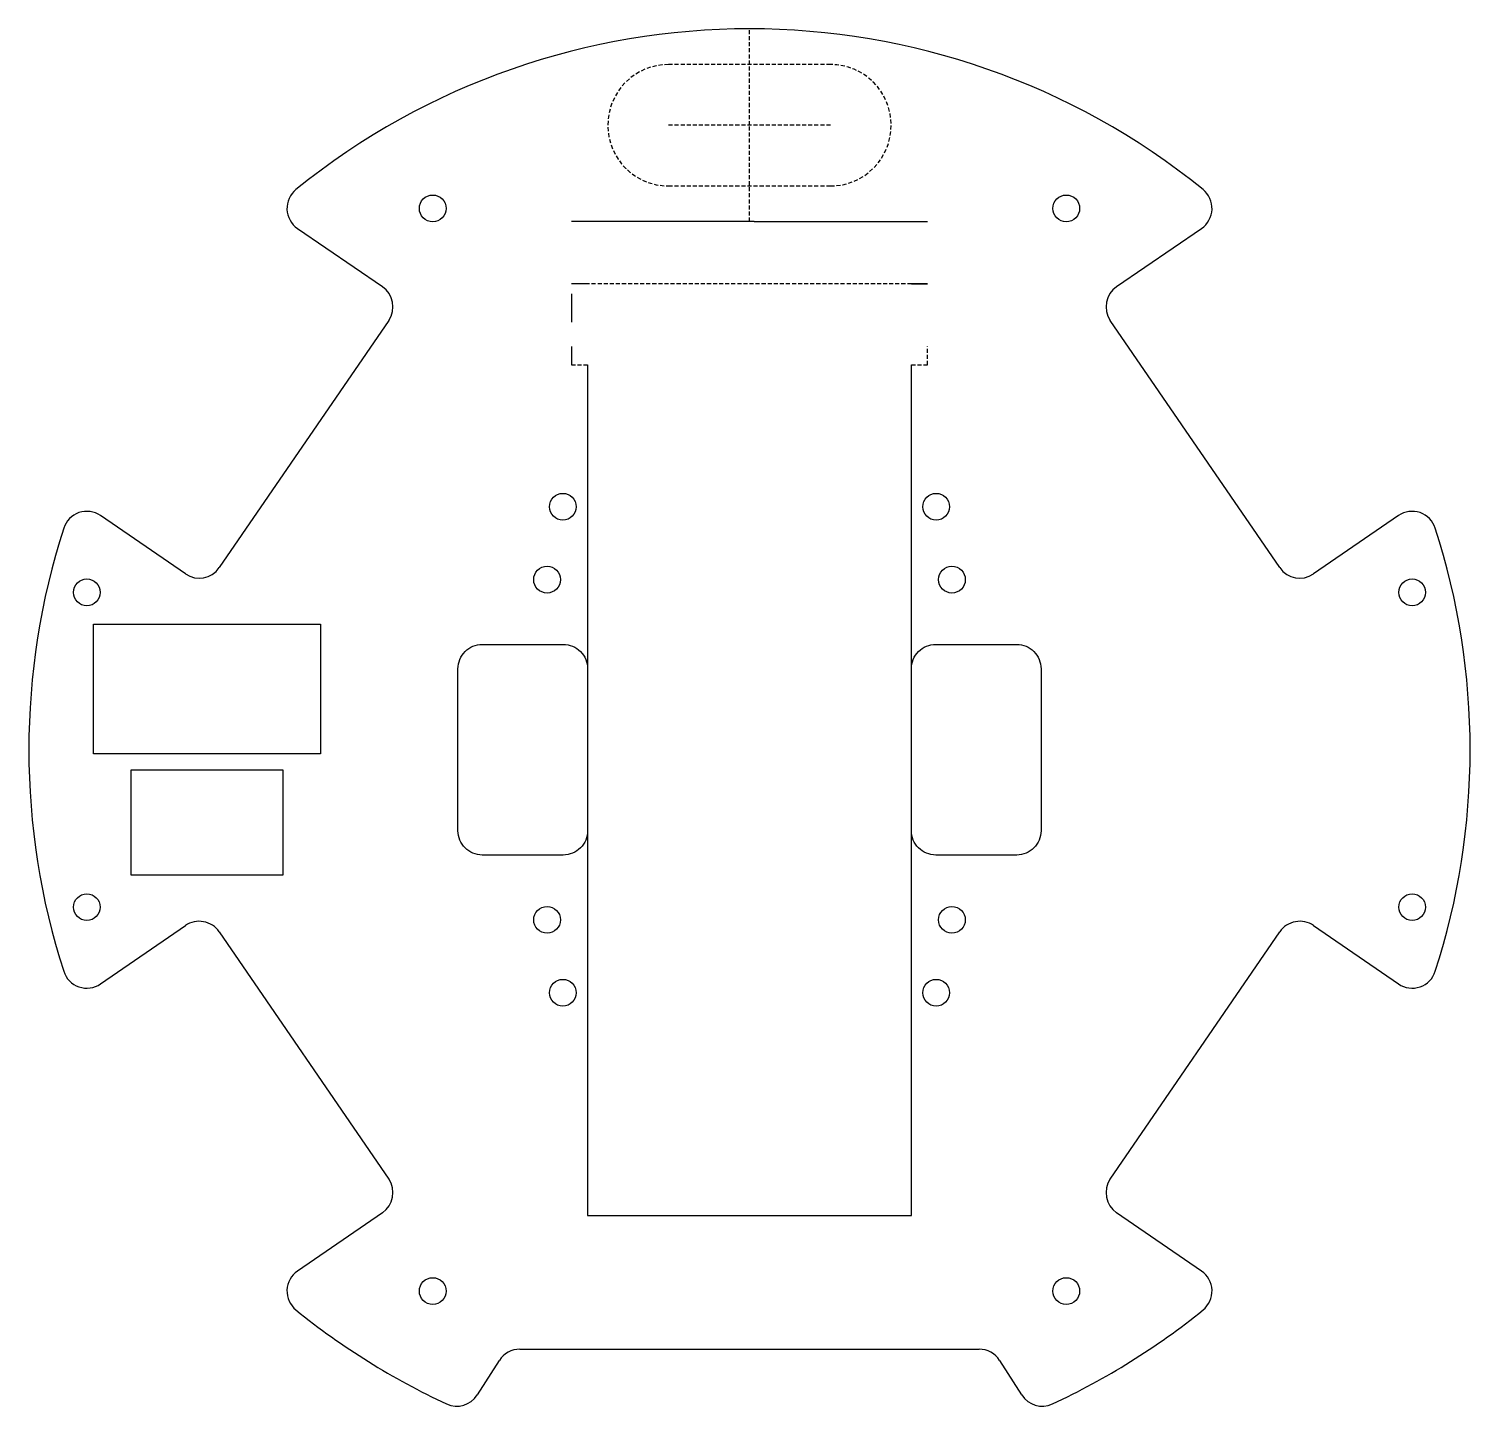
# Model space of a CAD drawing. Header units: millimetres. Extents: x -89 to 89, y -81 to 89.
import ezdxf

# ---------------------------------------------------------------- set-up
doc = ezdxf.new("R2010")
doc.units = ezdxf.units.MM
doc.linetypes.add('DASHED', pattern=[0.75, 0.5, -0.25])
doc.layers.get('0').update_dxf_attribs({"linetype": 'CONTINUOUS'})
doc.layers.add('1', color=7, linetype='DASHED')

msp = doc.modelspace()

# ---------------------------------------------------------------- linework, layer by layer
for p, q in [((-55.82, 64.36), (-45.34, 57.17)), ((-0.56, 65.2), (-22, 65.2)), ((0.56, 65.2), (-0.56, 65.2)), ((0.56, 65.2), (22, 65.2)), ((45.34, 57.17), (55.82, 64.36)), ((-20, 57.5), (-22, 57.5)), ((-20, 57.5), (-22, 57.5)), ((-22, 56.3), (-22, 52.8)), ((-44.56, 53), (-65.49, 22.49)), ((65.49, 22.49), (44.56, 53)), ((-22, 49.8), (-22, 47.5)), ((-20, 47.5), (-20, -57.5)), ((20, -57.5), (20, 47.5)), ((-69.66, 21.71), (-80.14, 28.9)), ((80.14, 28.9), (69.66, 21.71)), ((-80.14, -28.9), (-69.66, -21.71)), ((-65.49, -22.49), (-44.56, -53)), ((44.56, -53), (65.49, -22.49)), ((69.66, -21.71), (80.14, -28.9)), ((-45.34, -57.17), (-55.82, -64.36)), ((-20, -57.5), (20, -57.5)), ((55.82, -64.36), (45.34, -57.17)), ((-28.36, -74), (28.36, -74)), ((-33.61, -79.65), (-30.88, -75.39)), ((30.88, -75.39), (33.61, -79.65))]:
    msp.add_line(p, q)
for points in [[(22, 57.5), (20, 57.5)], [(-53, 15.5), (-53, -0.5), (-81, -0.5), (-81, 15.5)], [(-57.65, -2.5), (-57.65, -15.5), (-76.35, -15.5), (-76.35, -2.5)]]:
    msp.add_lwpolyline(points, close=True)
for points in [[(-36, -10), (-36, 10, -0.414214), (-33, 13), (-23, 13, -0.414214), (-20, 10), (-20, -10, -0.414214), (-23, -13), (-33, -13, -0.414214)], [(20, -10), (20, 10, -0.414214), (23, 13), (33, 13, -0.414214), (36, 10), (36, -10, -0.414214), (33, -13), (23, -13, -0.414214)]]:
    msp.add_lwpolyline(points, format="xyb", close=True)
for centre in [(-39.12, 66.83), (39.12, 66.83), (-23.05, 30), (23.05, 30), (-25, 21), (25, 21), (-81.84, 19.43), (81.84, 19.43), (-81.84, -19.43), (81.84, -19.43), (-25, -21), (25, -21), (-23.05, -30), (23.05, -30), (-39.12, -66.83), (39.12, -66.83)]:
    msp.add_circle(centre, 1.65)
for centre, radius, start, end in [((0, 0), 89, 50.9989, 129.0011), ((-54.12, 66.83), 3, 129.0011, 235.553), ((54.12, 66.83), 3, -55.553, 50.9989), ((-47.03, 54.69), 3, -34.447, 55.553), ((47.03, 54.69), 3, 124.447, 214.447), ((-81.84, 26.43), 3, 55.553, 162.1049), ((81.84, 26.43), 3, 17.8951, 124.447), ((0, 0), 89, 162.1049, 197.8951), ((0, 0), 89, -17.8951, 17.8951), ((-67.96, 24.18), 3, 235.553, 325.553), ((67.96, 24.18), 3, 214.447, 304.447), ((-67.96, -24.18), 3, 34.447, 124.447), ((67.96, -24.18), 3, 55.553, 145.553), ((-81.84, -26.43), 3, 197.8951, 304.447), ((81.84, -26.43), 3, 235.553, 342.1049), ((-47.03, -54.69), 3, -55.553, 34.447), ((47.03, -54.69), 3, 145.553, 235.553), ((-54.12, -66.83), 3, 124.447, 230.9989), ((54.12, -66.83), 3, -50.9989, 55.553), ((0, 0), 89, 230.9989, 245.1517), ((0, 0), 89, 294.8483, 309.0011), ((-28.36, -77), 3, 90, 147.4359), ((28.36, -77), 3, 32.5641, 90), ((-36.14, -78.04), 3, 245.1517, 327.4359), ((36.14, -78.04), 3, 212.5641, 294.8483)]:
    msp.add_arc(centre, radius, start, end)
at = {"layer": '1'}
for p, q in [((0, 77.1), (0, 89)), ((10, 84.6), (-10, 84.6)), ((10, 77.1), (-10, 77.1)), ((0, 65.2), (0, 77.1)), ((-10, 69.6), (10, 69.6)), ((20, 57.5), (-20, 57.5)), ((22, 47.5), (22, 49.8)), ((-22, 47.5), (-20, 47.5)), ((20, 47.5), (22, 47.5))]:
    msp.add_line(p, q, dxfattribs=at)
for centre, start, end in [((-10, 77.1), 90, 270), ((10, 77.1), -90, 90)]:
    msp.add_arc(centre, 7.5, start, end, dxfattribs=at)

doc.saveas('drawing.dxf')
